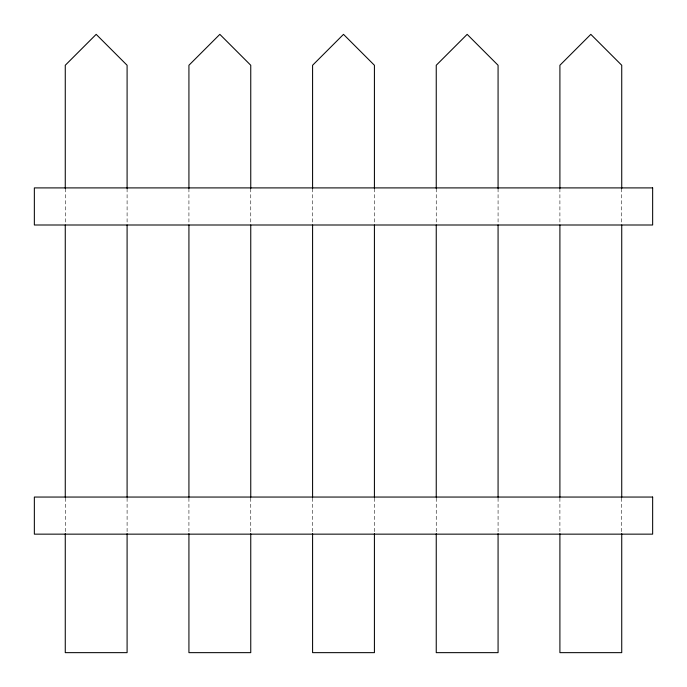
<?xml version="1.0" encoding="UTF-8"?>
<svg xmlns="http://www.w3.org/2000/svg" width="687" height="687" viewBox="0 0 687 687"><rect width="100%" height="100%" fill="white"/><g stroke="black" fill="none" stroke-linecap="round" stroke-linejoin="round"><path stroke-width="0.52" stroke-dasharray="3.44 2.58" d="M621.735 188.53L621.735 223.936M621.735 498.109L621.735 533.67M559.905 188.53L559.905 223.936M559.905 498.109L559.905 533.67M498.075 188.53L498.075 223.936M498.075 498.109L498.075 533.67M436.245 188.53L436.245 223.936M436.245 498.109L436.245 533.67M374.415 188.53L374.415 223.936M374.415 498.109L374.415 533.67M312.585 188.53L312.585 223.936M312.585 498.109L312.585 533.67M250.755 188.53L250.755 223.936M250.755 498.109L250.755 533.67M188.925 188.53L188.925 223.936M188.925 498.109L188.925 533.67M127.095 188.53L127.095 223.936M127.095 498.109L127.095 533.67M65.265 188.53L65.265 223.936M65.265 498.109L65.265 533.67"/><path stroke-width="1.03" d="M621.735 188.53L621.735 65.265L590.82 34.35L559.905 65.265L559.905 188.53M621.735 224.975L621.735 497.225M621.735 533.67L621.735 652.65L559.905 652.65L559.905 533.67M559.905 224.975L559.905 497.225M498.075 188.53L498.075 65.265L467.16 34.35L436.245 65.265L436.245 188.53M498.075 224.975L498.075 497.225M498.075 533.67L498.075 652.65L436.245 652.65L436.245 533.67M436.245 224.975L436.245 497.225M374.415 188.53L374.415 65.265L343.5 34.35L312.585 65.265L312.585 188.53M374.415 224.975L374.415 497.225M374.415 533.67L374.415 652.65L312.585 652.65L312.585 533.67M312.585 224.975L312.585 497.225M250.755 188.53L250.755 65.265L219.84 34.35L188.925 65.265L188.925 188.53M250.755 224.975L250.755 497.225M250.755 533.67L250.755 652.65L188.925 652.65L188.925 533.67M188.925 224.975L188.925 497.225M127.095 188.53L127.095 65.265L96.18 34.35L65.265 65.265L65.265 188.53M127.095 224.975L127.095 497.225M127.095 533.67L127.095 652.65L65.265 652.65L65.265 533.67M65.265 224.975L65.265 497.225M652.65 187.903L34.35 187.903L34.35 225.001L652.65 225.001L652.65 187.903M652.65 497.053L34.35 497.053L34.35 534.151L652.65 534.151L652.65 497.053"/></g></svg>
